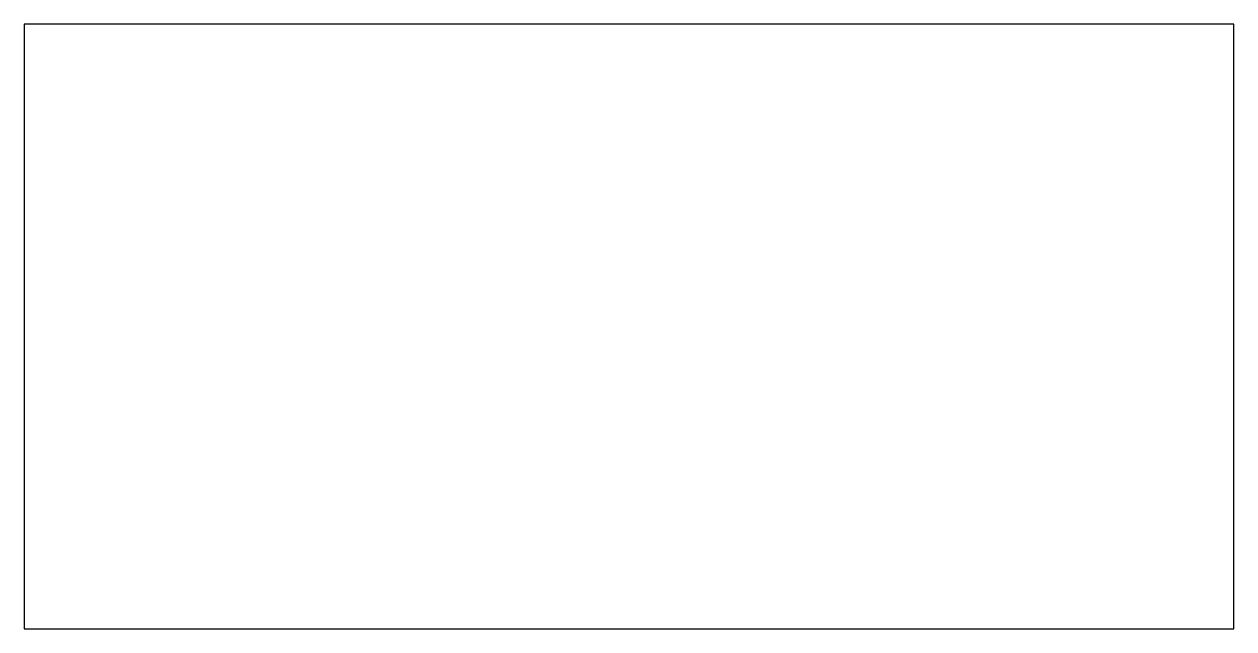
# Model space of a CAD drawing. Header units: millimetres. Extents: x 200 to 300, y 100 to 150.
import ezdxf

# ---------------------------------------------------------------- set-up
doc = ezdxf.new("R2010")
doc.units = ezdxf.units.MM

# ---------------------------------------------------------------- blocks, each defined once
blk = doc.blocks.new('A')
blk.add_lwpolyline([(0, 0), (100, 0), (100, 50), (0, 50)], close=True)

msp = doc.modelspace()

# ---------------------------------------------------------------- block references
msp.add_blockref('A', (200, 100))

doc.saveas('drawing.dxf')
